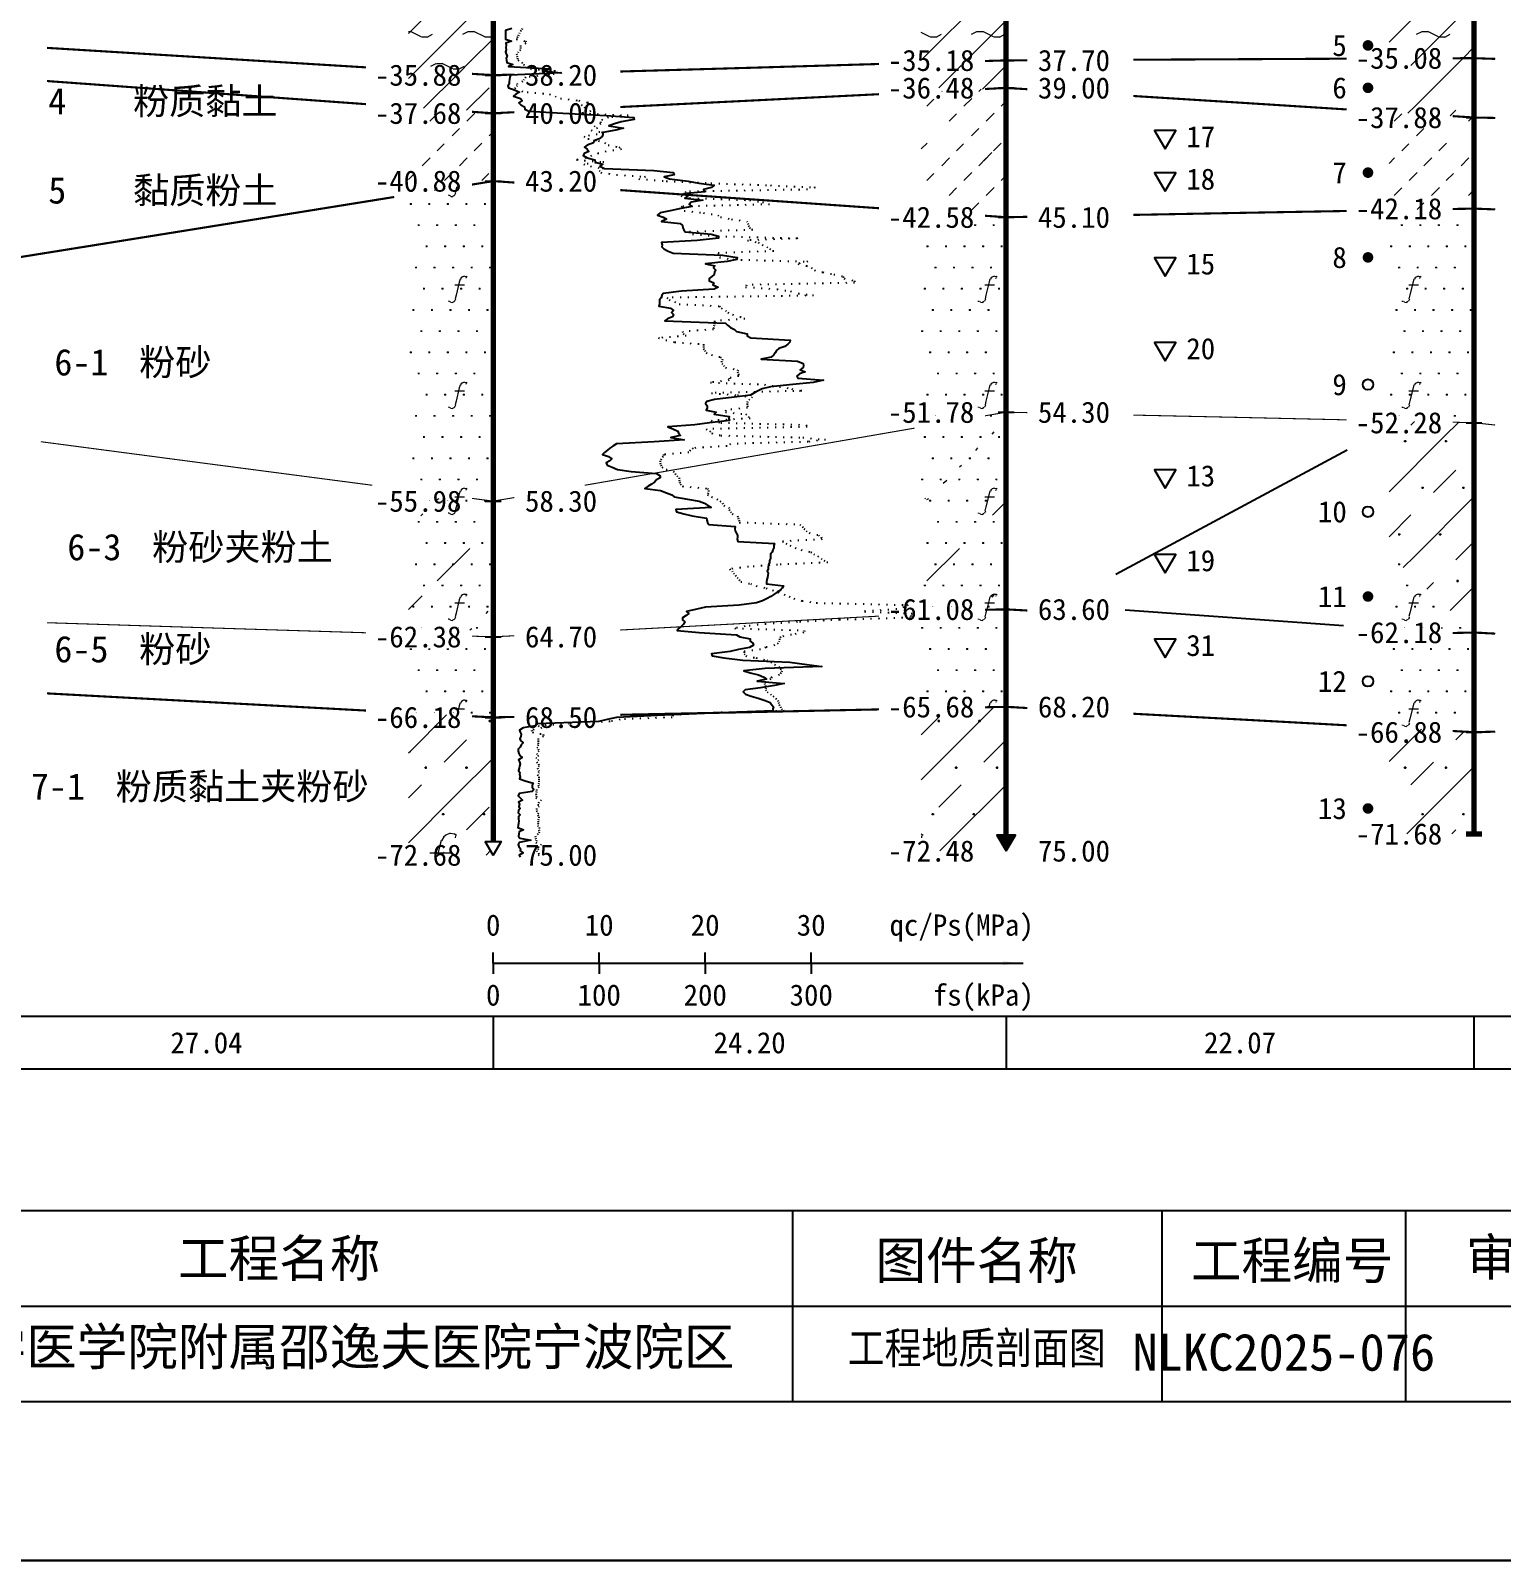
# Model space of a CAD drawing. Extents: x -37 to 3540, y -1485 to 297.
# Drawn here: x 1748.4 to 1887.2, y -297 to -152.6 of the extents above; entities that cross this region are included whole.
import ezdxf
from ezdxf.enums import TextEntityAlignment as Align

# ---------------------------------------------------------------- set-up
doc = ezdxf.new("R2010")
doc.units = 0
doc.linetypes.add('DOT', pattern=[6.35, 0, -6.35])
doc.layers.get('0').update_dxf_attribs({"linetype": 'CONTINUOUS'})
for name, color, linetype in [('CURVE', 200, 'CONTINUOUS'), ('FRAME', 7, 'CONTINUOUS'), ('HOLE', 41, 'CONTINUOUS'), ('RULER', 7, 'CONTINUOUS'), ('SAMPLE', 1, 'CONTINUOUS'), ('STRATUM', 241, 'CONTINUOUS')]:
    doc.layers.add(name, color=color, linetype=linetype)
doc.layers.add('HATCH', color=7, linetype='CONTINUOUS', lineweight=13)
doc.styles.add('ST', font='')
doc.styles.get('ST').set_extended_font_data('SimSun')
pattern_1 = [(45, (1478.7585, -297), (-2.12132, 2.12132), [10, 0]), (26.565, (1479.8326, -297.2536), (5.999823, 5.999812), [0.567, -12.849]), (0, (1479.2656, -297.2536), (0, 6), [0.567, -5.433]), (26.565, (1477.1772, -297), (5.999823, 5.999812), [0.567, -12.849]), (0, (1477.6843, -296.7464), (0, 6), [0.567, -5.433]), (153.435, (1479.2656, -297.2536), (-5.999818, -5e-06), [1.134, -12.2826]), (26.565, (1482.8326, -294.2536), (5.999823, 5.999812), [0.567, -12.849]), (0, (1482.2656, -294.2536), (0, 6), [0.567, -5.433]), (26.565, (1480.1772, -294), (5.999823, 5.999812), [0.567, -12.849]), (0, (1480.6843, -293.7464), (0, 6), [0.567, -5.433]), (153.435, (1482.2656, -294.2536), (-5.999818, -5e-06), [1.134, -12.2826])]
pattern_2 = [(45, (1478.7585, -297), (-4.24264, 4.24264), [10, 0]), (45, (1479.8195, -300.182), (-2.12132, 6.36396), [3, -3])]
pattern_3 = [(45, (1478.7585, -297), (-6e-07, 6.99998), [0.9473, -8.9522]), (45, (1480.1585, -295.6), (-6e-07, 6.99998), [0.9869, -8.9126]), (45, (1481.5585, -294.2), (-6e-07, 6.99998), [1.06018, -8.83931]), (45, (1482.9585, -292.8), (-6e-07, 6.99998), [0.94918, -8.95032]), (45, (1484.3585, -291.4), (-6e-07, 6.99998), [1.0365, -8.86299]), (45, (1482.2585, -297), (-6e-07, 6.99998), [1.01335, -8.88615]), (45, (1483.6585, -295.6), (-6e-07, 6.99998), [1.07896, -12.12037]), (45, (1485.0585, -294.2), (-6e-07, 6.99998), [0.99882, -8.90067]), (45, (1479.4585, -292.8), (-4e-07, 6.99998), [1.05533, -8.84416]), (45, (1480.8585, -291.4), (-4e-07, 6.99998), [1.0365, -8.86299])]
pattern_4 = [(82.875, (1477.9239, -298.206), (0.0003693, 10.0001764), [0.08929, -80.53371]), (143.13, (1478.0249, -298.2818), (-29.999964, 20.000054), [0.12627, -49.87373]), (172.875, (1478.2021, -298.304), (-70.0002457, 9.9996603), [0.17857, -80.44443]), (206.565, (1478.3805, -298.2147), (-9.999705, -9.999687), [0.19954, -22.16046]), (243.435, (1478.4698, -298.0363), (9e-06, -9.999696), [0.19954, -22.16146]), (255.964, (1478.559, -297.679), (-0.0002, -9.999501), [0.36813, -40.86287]), (255.964, (1478.869, -296.439), (-0.0002, -9.999501), [1.27838, -39.95262]), (255.964, (1478.9376, -296.165), (-0.0002, -9.999501), [0.28235, -40.94865]), (216.87, (1479.1278, -295.9108), (-9.999982, -10.000018), [0.12627, -49.87373]), (243.435, (1479.027, -295.9865), (9e-06, -9.999696), [0.19954, -22.16146]), (206.565, (1479.3063, -295.8215), (-9.999705, -9.999687), [0.19954, -22.16046]), (172.875, (1479.4835, -295.8437), (-70.0002457, 9.9996603), [0.17857, -80.44443]), (143.13, (1479.5845, -295.9194), (-29.999964, 20.000054), [0.12627, -49.87373]), (82.875, (1479.5734, -296.008), (0.0003693, 10.0001764), [0.08929, -80.53371]), (0, (1478.429, -296.66), (0, 10), [0.89286, -9.10714]), (0, (1478.7835, -297), (1, 2), [0, -1.75]), (0, (1478.7585, -296.975), (1, 2), [0, -1.75]), (0, (1478.7585, -297), (1, 2), [0, -1.75]), (0, (1478.7335, -297), (1, 2), [0, -1.75]), (0, (1478.7585, -297.025), (1, 2), [0, -1.75])]
pattern_5 = [(45, (1478.758, -297), (-2e-06, 15.39996), [4.3383, -17.4406]), (45, (1484.947, -290.777), (-2e-06, 15.39996), [4.3861, -17.3928]), (45, (1489.907, -285.819), (-2e-06, 15.39996), [3.98994, -17.78894]), (26.565, (1478.7585, -289.3), (15.4, 15.4), [0.2123, -34.22315]), (36.8699, (1480.2985, -287.76), (15.4, 15.4), [0.43504, -76.56496]), (315, (1486.458, -281.653), (15.39996, 3e-06), [0.0727, -21.7062]), (26.565, (1486.4585, -297), (15.4, 15.4), [0.31845, -34.117]), (26.565, (1487.9985, -295.46), (15.4, 15.4), [0.2316, -34.20383]), (90, (1488.768, -294.69), (-15.4, -1e-06), [0.0633, -15.3367]), (26.565, (1489.5385, -293.92), (15.4, 15.4), [0.2002, -68.6707]), (36.8699, (1491.0785, -292.38), (15.4, 15.4), [0.2435, -76.7565]), (45, (1492.618, -290.84), (-5e-07, 15.39996), [0.24005, -21.53884]), (315, (1493.97, -289.195), (15.39996, 3e-06), [0.0727, -21.7062]), (36.8699, (1481.8385, -286.22), (15.4, 15.4), [0.22493, -76.77507]), (53.1301, (1483.3785, -284.68), (30.8, 46.2), [0.29564, -76.70436]), (53.1301, (1484.9185, -283.14), (30.8, 46.2), [0.27774, -76.72226])]
pattern_6 = [(82.875, (1476.9223, -299.6533), (0.000812, 22.000388), [0.1964, -177.1742]), (143.13, (1477.1446, -299.82), (-65.99992, 44.00012), [0.2778, -109.7222]), (172.875, (1477.5344, -299.8687), (-154.00054, 21.999253), [0.39285, -176.97775]), (206.565, (1477.927, -299.672), (-21.99935, -21.99931), [0.439, -48.753]), (243.435, (1478.123, -299.28), (2e-05, -21.99933), [0.439, -48.7552]), (255.964, (1478.32, -298.494), (-0.00044, -21.9989), [0.8099, -89.8983]), (255.964, (1479.002, -295.7656), (-0.00044, -21.9989), [2.8124, -87.8958]), (255.964, (1479.1525, -295.163), (-0.00044, -21.9989), [0.6212, -90.087]), (216.87, (1479.571, -294.6037), (-21.99996, -22.00004), [0.2778, -109.7222]), (243.435, (1479.349, -294.77), (2e-05, -21.99933), [0.439, -48.7552]), (206.565, (1479.964, -294.407), (-21.99935, -21.9993), [0.439, -48.753]), (172.875, (1480.3535, -294.456), (-154.00054, 21.999253), [0.39285, -176.97775]), (143.13, (1480.5758, -294.6228), (-65.99992, 44.00012), [0.2778, -109.7222]), (82.875, (1480.5514, -294.8177), (0.000812, 22.000388), [0.1964, -177.1742]), (0, (1478.033, -296.252), (0, 22), [1.9643, -20.0357]), (0, (1478.8135, -297), (2.2, 4.4), [0, -3.85]), (0, (1478.7585, -296.945), (2.2, 4.4), [0, -3.85]), (0, (1478.7585, -297), (2.2, 4.4), [0, -3.85]), (0, (1478.7035, -297), (2.2, 4.4), [0, -3.85]), (0, (1478.7585, -297.055), (2.2, 4.4), [0, -3.85])]

# ---------------------------------------------------------------- blocks, each defined once
blk = doc.blocks.new('图签_A3长')
for p, q in [((0, 18), (-380, 18)), ((-222.82, 0), (-222.82, 18)), ((-188, 0), (-188, 18)), ((-165, 0), (-165, 18)), ((-320, 9), (0, 9)), ((-380, 0), (0, 0))]:
    blk.add_line(p, q)
at = {"style": 'ST'}
for s, p in [('审 定', (-153.38, 13.61)), ('工程名称', (-271.3, 13.5)), ('图件名称', (-205.49, 13.3)), ('工程编号', (-175.73, 13.3))]:
    blk.add_text(s, height=3.5, dxfattribs=at).set_placement(p, align=Align.MIDDLE_CENTER)
for tag, p in [('01＿单位名称', (-349.98, 8.36)), ('02＿工程名称', (-271.3, 5.16)), ('04＿工程编号', (-176.51, 4.65)), ('05＿日期', (-35.59, 4.65)), ('06＿图号', (-11.16, 4.91))]:
    blk.add_attdef(tag, text='', height=3.5, dxfattribs=at).set_placement(p, align=Align.MIDDLE_CENTER)
at = {"style": 'ST', "width": 0.85}
blk.add_attdef('03＿图件名称', text='', height=3, dxfattribs=at).set_placement((-205.49, 5.05), align=Align.MIDDLE_CENTER)
blk = doc.blocks.new('Trigon')
blk.add_hatch(color=256).paths.add_polyline_path([(-0.87, 1.5), (0, 0), (0.87, 1.5)])
blk.add_lwpolyline([(0, 0), (0.87, 1.5), (-0.87, 1.5)], close=True)
blk = doc.blocks.new('Arrow')
for points in [[(-3.984779, 0.348623), (0, 0), (-3.189535, 0)], [(-3.189535, 0), (0, 0), (-3.984779, -0.348623)]]:
    blk.add_solid(points)
blk = doc.blocks.new('SampleSoilUndisturbed')
at = {"const_width": 0.5}
blk.add_lwpolyline([(-0.25, 0, 1), (0.25, 0, 1)], format="xyb", close=True, dxfattribs=at)
blk = doc.blocks.new('SampleSoilDisturbed')
blk.add_circle((0, 0), 0.5)
blk = doc.blocks.new('TrigonHollow')
blk.add_lwpolyline([(0, -1.15), (1, 0.58), (-1, 0.58)], close=True)

msp = doc.modelspace()

# ---------------------------------------------------------------- hatches: boundary and pattern name
at = {"layer": 'HATCH'}
h = msp.add_hatch(dxfattribs=at)
h.set_pattern_fill('YNNT', color=251, style=0)
h.set_pattern_definition(pattern_1)
h.paths.add_polyline_path([(1840.44, -141.66), (1832.44, -142.78), (1832.44, -155.69), (1840.44, -155.46)])
h.paths.add_polyline_path([(1828.37, -156.95), (1837.93, -156.95), (1837.93, -154.01), (1828.37, -154.01)], flags=9)
h.paths.add_polyline_path([(1828.37, -143.15), (1837.93, -143.15), (1837.93, -140.21), (1828.37, -140.21)], flags=9)
h = msp.add_hatch(dxfattribs=at)
h.set_pattern_fill('YNNT', color=251, style=0)
h.set_pattern_definition(pattern_1)
h.paths.add_polyline_path([(1884.58, -146.25), (1876.58, -145.41), (1876.58, -155.28), (1884.58, -155.25)])
h.paths.add_polyline_path([(1872.51, -156.73), (1882.06, -156.73), (1882.06, -153.8), (1872.51, -153.8)], flags=9)
h.paths.add_polyline_path([(1872.51, -147.73), (1882.06, -147.73), (1882.06, -144.8), (1872.51, -144.8)], flags=9)
h = msp.add_hatch(dxfattribs=at)
h.set_pattern_fill('YNNT', color=251, style=0)
h.set_pattern_definition(pattern_1)
h.paths.add_polyline_path([(1792.05, -148.45), (1784.05, -147.9), (1784.05, -156.36), (1792.05, -156.85)])
h.paths.add_polyline_path([(1779.98, -158.34), (1789.53, -158.34), (1789.53, -155.41), (1779.98, -155.41)], flags=9)
h.paths.add_polyline_path([(1779.98, -149.94), (1789.53, -149.94), (1789.53, -147.01), (1779.98, -147.01)], flags=9)
h = msp.add_hatch(dxfattribs=at)
h.set_pattern_fill('FZNT', color=32, style=0)
h.set_pattern_definition(pattern_2)
h.paths.add_polyline_path([(1840.44, -155.46), (1832.44, -155.69), (1832.44, -158.45), (1840.44, -158.06)])
h.paths.add_polyline_path([(1828.37, -159.55), (1837.93, -159.55), (1837.93, -156.61), (1828.37, -156.61)], flags=9)
h.paths.add_polyline_path([(1828.37, -156.95), (1837.93, -156.95), (1837.93, -154.01), (1828.37, -154.01)], flags=9)
h = msp.add_hatch(dxfattribs=at)
h.set_pattern_fill('FZNT', color=32, style=0)
h.set_pattern_definition(pattern_2)
h.paths.add_polyline_path([(1884.58, -155.25), (1876.58, -155.28), (1876.58, -160.34), (1884.58, -160.85)])
h.paths.add_polyline_path([(1872.51, -162.33), (1882.06, -162.33), (1882.06, -159.4), (1872.51, -159.4)], flags=9)
h.paths.add_polyline_path([(1872.51, -156.73), (1882.06, -156.73), (1882.06, -153.8), (1872.51, -153.8)], flags=9)
h = msp.add_hatch(dxfattribs=at)
h.set_pattern_fill('FZNT', color=32, style=0)
h.set_pattern_definition(pattern_2)
h.paths.add_polyline_path([(1792.05, -156.85), (1784.05, -156.36), (1784.05, -159.88), (1792.05, -160.45)])
h.paths.add_polyline_path([(1779.98, -161.94), (1789.53, -161.94), (1789.53, -159.01), (1779.98, -159.01)], flags=9)
h.paths.add_polyline_path([(1779.98, -158.34), (1789.53, -158.34), (1789.53, -155.41), (1779.98, -155.41)], flags=9)
h = msp.add_hatch(dxfattribs=at)
h.set_pattern_fill('NZFT', color=52, style=0)
h.set_pattern_definition(pattern_3)
h.paths.add_polyline_path([(1840.44, -158.06), (1832.44, -158.45), (1832.44, -169.7), (1840.44, -170.26)])
h.paths.add_polyline_path([(1828.37, -171.75), (1837.93, -171.75), (1837.93, -168.81), (1828.37, -168.81)], flags=9)
h.paths.add_polyline_path([(1828.37, -159.55), (1837.93, -159.55), (1837.93, -156.61), (1828.37, -156.61)], flags=9)
h = msp.add_hatch(dxfattribs=at)
h.set_pattern_fill('NZFT', color=52, style=0)
h.set_pattern_definition(pattern_3)
h.paths.add_polyline_path([(1792.05, -160.45), (1784.05, -159.88), (1784.05, -168.14), (1792.05, -166.85)])
h.paths.add_polyline_path([(1779.98, -168.34), (1789.53, -168.34), (1789.53, -165.41), (1779.98, -165.41)], flags=9)
h.paths.add_polyline_path([(1779.98, -161.94), (1789.53, -161.94), (1789.53, -159.01), (1779.98, -159.01)], flags=9)
h = msp.add_hatch(dxfattribs=at)
h.set_pattern_fill('NZFT', color=52, style=0)
h.set_pattern_definition(pattern_3)
h.paths.add_polyline_path([(1884.58, -160.85), (1876.58, -160.34), (1876.58, -169.59), (1884.58, -169.45)])
h.paths.add_polyline_path([(1872.51, -170.93), (1882.06, -170.93), (1882.06, -168), (1872.51, -168)], flags=9)
h.paths.add_polyline_path([(1872.51, -162.33), (1882.06, -162.33), (1882.06, -159.4), (1872.51, -159.4)], flags=9)
h = msp.add_hatch(dxfattribs=at)
h.set_pattern_fill('FS', color=142, style=0)
h.set_pattern_definition(pattern_4)
h.paths.add_polyline_path([(1792.05, -166.85), (1784.05, -168.14), (1784.05, -196), (1792.05, -197.05)])
h.paths.add_polyline_path([(1779.98, -198.54), (1789.53, -198.54), (1789.53, -195.61), (1779.98, -195.61)], flags=9)
h.paths.add_polyline_path([(1779.98, -168.34), (1789.53, -168.34), (1789.53, -165.41), (1779.98, -165.41)], flags=9)
h = msp.add_hatch(dxfattribs=at)
h.set_pattern_fill('FS', color=142, style=0)
h.set_pattern_definition(pattern_4)
h.paths.add_polyline_path([(1840.44, -170.26), (1832.44, -169.7), (1832.44, -190.05), (1840.44, -188.66)])
h.paths.add_polyline_path([(1828.37, -190.15), (1837.93, -190.15), (1837.93, -187.21), (1828.37, -187.21)], flags=9)
h.paths.add_polyline_path([(1828.37, -171.75), (1837.93, -171.75), (1837.93, -168.81), (1828.37, -168.81)], flags=9)
h = msp.add_hatch(dxfattribs=at)
h.set_pattern_fill('FS', color=142, style=0)
h.set_pattern_definition(pattern_4)
h.paths.add_polyline_path([(1884.58, -169.45), (1876.58, -169.59), (1876.58, -189.47), (1884.58, -189.65)])
h.paths.add_polyline_path([(1872.51, -191.13), (1882.06, -191.13), (1882.06, -188.2), (1872.51, -188.2)], flags=9)
h.paths.add_polyline_path([(1872.51, -170.93), (1882.06, -170.93), (1882.06, -168), (1872.51, -168)], flags=9)
h = msp.add_hatch(dxfattribs=at)
h.set_pattern_fill('FS', color=142, style=0)
h.set_pattern_definition(pattern_4)
h.paths.add_polyline_path([(1840.44, -188.66), (1832.44, -190.05), (1832.44, -207.69), (1840.44, -207.26)])
h.paths.add_polyline_path([(1828.37, -208.75), (1837.93, -208.75), (1837.93, -205.81), (1828.37, -205.81)], flags=9)
h.paths.add_polyline_path([(1828.37, -190.15), (1837.93, -190.15), (1837.93, -187.21), (1828.37, -187.21)], flags=9)
h = msp.add_hatch(dxfattribs=at)
h.set_pattern_fill('SZFT', color=142, scale=2.2, style=0)
h.set_pattern_definition(pattern_5)
h.paths.add_polyline_path([(1840.44, -188.66), (1832.44, -190.05), (1832.44, -207.69), (1840.44, -207.26)])
h.paths.add_polyline_path([(1828.37, -208.75), (1837.93, -208.75), (1837.93, -205.81), (1828.37, -205.81)], flags=9)
h.paths.add_polyline_path([(1828.37, -190.15), (1837.93, -190.15), (1837.93, -187.21), (1828.37, -187.21)], flags=9)
h = msp.add_hatch(dxfattribs=at)
h.set_pattern_fill('FZNT', color=32, style=0)
h.set_pattern_definition(pattern_2)
h.paths.add_polyline_path([(1884.58, -189.65), (1876.58, -189.47), (1876.58, -202.09), (1884.58, -209.45)])
h.paths.add_polyline_path([(1872.51, -191.13), (1882.06, -191.13), (1882.06, -188.2), (1872.51, -188.2)], flags=9)
h = msp.add_hatch(dxfattribs=at)
h.set_pattern_fill('FS', color=32, scale=2.2, style=0)
h.set_pattern_definition(pattern_6)
h.paths.add_polyline_path([(1884.58, -189.65), (1876.58, -189.47), (1876.58, -202.09), (1884.58, -209.45)])
h.paths.add_polyline_path([(1872.51, -191.13), (1882.06, -191.13), (1882.06, -188.2), (1872.51, -188.2)], flags=9)
h = msp.add_hatch(dxfattribs=at)
h.set_pattern_fill('FS', color=142, style=0)
h.set_pattern_definition(pattern_4)
h.paths.add_polyline_path([(1792.05, -197.05), (1784.05, -196), (1784.05, -209.6), (1792.05, -209.85)])
h.paths.add_polyline_path([(1779.98, -211.34), (1789.53, -211.34), (1789.53, -208.41), (1779.98, -208.41)], flags=9)
h.paths.add_polyline_path([(1779.98, -198.54), (1789.53, -198.54), (1789.53, -195.61), (1779.98, -195.61)], flags=9)
h = msp.add_hatch(dxfattribs=at)
h.set_pattern_fill('SZFT', color=142, scale=2.2, style=0)
h.set_pattern_definition(pattern_5)
h.paths.add_polyline_path([(1792.05, -197.05), (1784.05, -196), (1784.05, -209.6), (1792.05, -209.85)])
h.paths.add_polyline_path([(1779.98, -211.34), (1789.53, -211.34), (1789.53, -208.41), (1779.98, -208.41)], flags=9)
h.paths.add_polyline_path([(1779.98, -198.54), (1789.53, -198.54), (1789.53, -195.61), (1779.98, -195.61)], flags=9)
h = msp.add_hatch(dxfattribs=at)
h.set_pattern_fill('FS', color=142, style=0)
h.set_pattern_definition(pattern_4)
h.paths.add_polyline_path([(1884.58, -209.45), (1876.58, -202.09), (1876.58, -218.41), (1884.58, -218.85)])
h.paths.add_polyline_path([(1872.51, -220.33), (1882.06, -220.33), (1882.06, -217.4), (1872.51, -217.4)], flags=9)
h.paths.add_polyline_path([(1872.51, -210.93), (1882.06, -210.93), (1882.06, -208), (1872.51, -208)], flags=9)
h = msp.add_hatch(dxfattribs=at)
h.set_pattern_fill('FS', color=142, style=0)
h.set_pattern_definition(pattern_4)
h.paths.add_polyline_path([(1840.44, -207.26), (1832.44, -207.69), (1832.44, -216.62), (1840.44, -216.46)])
h.paths.add_polyline_path([(1828.37, -217.95), (1837.93, -217.95), (1837.93, -215.01), (1828.37, -215.01)], flags=9)
h.paths.add_polyline_path([(1828.37, -208.75), (1837.93, -208.75), (1837.93, -205.81), (1828.37, -205.81)], flags=9)
h = msp.add_hatch(dxfattribs=at)
h.set_pattern_fill('FS', color=142, style=0)
h.set_pattern_definition(pattern_4)
h.paths.add_polyline_path([(1792.05, -209.85), (1784.05, -209.6), (1784.05, -217.02), (1792.05, -217.45)])
h.paths.add_polyline_path([(1779.98, -218.94), (1789.53, -218.94), (1789.53, -216.01), (1779.98, -216.01)], flags=9)
h.paths.add_polyline_path([(1779.98, -211.34), (1789.53, -211.34), (1789.53, -208.41), (1779.98, -208.41)], flags=9)
h = msp.add_hatch(dxfattribs=at)
h.set_pattern_fill('FZNT', color=32, style=0)
h.set_pattern_definition(pattern_2)
h.paths.add_polyline_path([(1840.44, -216.46), (1832.44, -216.62), (1832.44, -230.06), (1840.44, -230.06), (1839.58, -228.56), (1840.44, -228.56)])
h.paths.add_polyline_path([(1828.37, -231.55), (1837.93, -231.55), (1837.93, -228.61), (1828.37, -228.61)], flags=9)
h.paths.add_polyline_path([(1828.37, -217.95), (1837.93, -217.95), (1837.93, -215.01), (1828.37, -215.01)], flags=9)
h = msp.add_hatch(dxfattribs=at)
h.set_pattern_fill('FS', color=32, scale=2.2, style=0)
h.set_pattern_definition(pattern_6)
h.paths.add_polyline_path([(1840.44, -216.46), (1832.44, -216.62), (1832.44, -230.06), (1840.44, -230.06), (1839.58, -228.56), (1840.44, -228.56)])
h.paths.add_polyline_path([(1828.37, -231.55), (1837.93, -231.55), (1837.93, -228.61), (1828.37, -228.61)], flags=9)
h.paths.add_polyline_path([(1828.37, -217.95), (1837.93, -217.95), (1837.93, -215.01), (1828.37, -215.01)], flags=9)
h = msp.add_hatch(dxfattribs=at)
h.set_pattern_fill('FZNT', color=32, style=0)
h.set_pattern_definition(pattern_2)
h.paths.add_polyline_path([(1792.05, -217.45), (1784.05, -217.02), (1784.05, -230.45), (1792.05, -230.45), (1791.3, -229.15), (1792.05, -229.15)])
h.paths.add_polyline_path([(1779.98, -231.94), (1789.53, -231.94), (1789.53, -229.01), (1779.98, -229.01)], flags=9)
h.paths.add_polyline_path([(1779.98, -218.94), (1789.53, -218.94), (1789.53, -216.01), (1779.98, -216.01)], flags=9)
h = msp.add_hatch(dxfattribs=at)
h.set_pattern_fill('FS', color=32, scale=2.2, style=0)
h.set_pattern_definition(pattern_6)
h.paths.add_polyline_path([(1792.05, -217.45), (1784.05, -217.02), (1784.05, -230.45), (1792.05, -230.45), (1791.3, -229.15), (1792.05, -229.15)])
h.paths.add_polyline_path([(1779.98, -231.94), (1789.53, -231.94), (1789.53, -229.01), (1779.98, -229.01)], flags=9)
h.paths.add_polyline_path([(1779.98, -218.94), (1789.53, -218.94), (1789.53, -216.01), (1779.98, -216.01)], flags=9)
h = msp.add_hatch(dxfattribs=at)
h.set_pattern_fill('FZNT', color=32, style=0)
h.set_pattern_definition(pattern_2)
h.paths.add_polyline_path([(1884.58, -218.85), (1876.58, -218.41), (1876.58, -228.45), (1884.58, -228.45)])
h.paths.add_polyline_path([(1872.51, -229.93), (1882.06, -229.93), (1882.06, -227), (1872.51, -227)], flags=9)
h.paths.add_polyline_path([(1872.51, -220.33), (1882.06, -220.33), (1882.06, -217.4), (1872.51, -217.4)], flags=9)
h = msp.add_hatch(dxfattribs=at)
h.set_pattern_fill('FS', color=32, scale=2.2, style=0)
h.set_pattern_definition(pattern_6)
h.paths.add_polyline_path([(1884.58, -218.85), (1876.58, -218.41), (1876.58, -228.45), (1884.58, -228.45)])
h.paths.add_polyline_path([(1872.51, -229.93), (1882.06, -229.93), (1882.06, -227), (1872.51, -227)], flags=9)
h.paths.add_polyline_path([(1872.51, -220.33), (1882.06, -220.33), (1882.06, -217.4), (1872.51, -217.4)], flags=9)

# ---------------------------------------------------------------- linework, layer by layer
at = {"layer": 'CURVE', "color": 30, "linetype": 'Continuous'}
msp.add_lwpolyline([(1793.8, -152.45), (1793.22, -152.65), (1793.2, -152.85), (1793.2, -153.05), (1793.22, -153.25), (1793.22, -153.45), (1793.77, -153.65), (1793.25, -153.85), (1793.27, -154.05), (1793.23, -154.25), (1793.27, -154.45), (1793.22, -154.65), (1793.26, -154.85), (1793.37, -155.05), (1793.27, -155.25), (1793.3, -155.45), (1793.32, -155.65), (1793.89, -155.85), (1793.48, -156.05), (1797.41, -156.25), (1796.86, -156.45), (1798.39, -156.65), (1793.67, -156.85), (1793.61, -157.05), (1793.58, -157.25), (1793.57, -157.45), (1793.55, -157.65), (1793.44, -157.85), (1793.49, -158.05), (1794.06, -158.25), (1794.53, -158.45), (1794.17, -158.65), (1793.97, -158.85), (1794.63, -159.05), (1794.78, -159.25), (1794.48, -159.45), (1794.67, -159.65), (1794.99, -159.85), (1795.04, -160.05), (1795.4, -160.25), (1798.62, -160.45), (1802.71, -160.65), (1805.31, -160.85), (1805.35, -161.05), (1804.11, -161.25), (1803.5, -161.45), (1802.97, -161.65), (1804.34, -161.85), (1803.61, -162.05), (1802.39, -162.25), (1802.39, -162.45), (1802.34, -162.65), (1802.06, -162.85), (1801.53, -163.05), (1801.5, -163.25), (1800.9, -163.45), (1800.66, -163.65), (1800.92, -163.85), (1801.06, -164.05), (1800.62, -164.25), (1800.55, -164.45), (1800.91, -164.65), (1801.65, -164.85), (1801.67, -165.05), (1802.39, -165.25), (1802.12, -165.45), (1802.55, -165.65), (1807.2, -165.85), (1809.03, -166.05), (1809.11, -166.25), (1808.19, -166.45), (1808.69, -166.65), (1810.45, -166.85), (1811.46, -167.05), (1812.9, -167.25), (1812.66, -167.45), (1811.88, -167.65), (1811.98, -167.85), (1810.02, -168.05), (1810.42, -168.25), (1810.12, -168.45), (1811.82, -168.65), (1810.74, -168.85), (1810.55, -169.05), (1810.83, -169.25), (1809.74, -169.45), (1808.75, -169.65), (1807.81, -169.85), (1807.55, -170.05), (1808.1, -170.25), (1808.4, -170.45), (1807.93, -170.65), (1809.69, -170.85), (1809.9, -171.05), (1809.95, -171.25), (1810.03, -171.45), (1810.17, -171.65), (1812.61, -171.85), (1813.29, -172.05), (1813.32, -172.25), (1811.29, -172.45), (1807.94, -172.65), (1807.98, -172.85), (1807.97, -173.05), (1808.16, -173.25), (1808.56, -173.45), (1809.04, -173.65), (1813.69, -173.85), (1815.06, -174.05), (1815.02, -174.25), (1814.12, -174.45), (1812.08, -174.65), (1812.95, -174.85), (1812.83, -175.05), (1813.04, -175.25), (1812.94, -175.45), (1812.89, -175.65), (1812.68, -175.85), (1812.43, -176.05), (1812.43, -176.25), (1812.87, -176.45), (1812.76, -176.65), (1813.26, -176.85), (1812.9, -177.05), (1809.8, -177.25), (1808.09, -177.45), (1807.96, -177.65), (1807.89, -177.85), (1807.73, -178.05), (1807.73, -178.25), (1807.74, -178.45), (1807.68, -178.65), (1808.79, -178.85), (1809.05, -179.05), (1808.87, -179.25), (1809.07, -179.45), (1808.98, -179.65), (1808.5, -179.85), (1808.23, -180.05), (1813.95, -180.25), (1814.16, -180.45), (1814.44, -180.65), (1814.8, -180.85), (1815, -181.05), (1816.01, -181.25), (1816.01, -181.45), (1816.35, -181.65), (1820.06, -181.85), (1820.03, -182.05), (1819.86, -182.25), (1819.55, -182.45), (1818.99, -182.65), (1818.79, -182.85), (1818.66, -183.05), (1818.51, -183.25), (1818.28, -183.45), (1817.33, -183.65), (1820.76, -183.85), (1821.3, -184.05), (1821.33, -184.25), (1821.3, -184.45), (1821.01, -184.65), (1821.49, -184.85), (1820.96, -185.05), (1820.69, -185.25), (1820.8, -185.45), (1823.2, -185.65), (1822.23, -185.85), (1820.32, -186.05), (1818.21, -186.25), (1817.42, -186.45), (1817.04, -186.65), (1816.63, -186.85), (1816.31, -187.05), (1814.78, -187.25), (1812.94, -187.45), (1812.21, -187.65), (1812.07, -187.85), (1812.23, -188.05), (1812.23, -188.25), (1812.13, -188.45), (1813.09, -188.65), (1812.89, -188.85), (1814.32, -189.05), (1814.27, -189.25), (1814.33, -189.45), (1812.46, -189.65), (1811.06, -189.85), (1808.51, -190.05), (1809.07, -190.25), (1809.46, -190.45), (1809.54, -190.65), (1809.73, -190.85), (1808.82, -191.05), (1810.05, -191.25), (1807.22, -191.45), (1803.68, -191.65), (1803.35, -191.85), (1803.05, -192.05), (1802.83, -192.25), (1802.54, -192.45), (1802.36, -192.65), (1802.94, -192.85), (1803.24, -193.05), (1803.04, -193.25), (1802.7, -193.45), (1802.79, -193.65), (1803.28, -193.85), (1803.78, -194.05), (1805.06, -194.25), (1807.45, -194.45), (1807.79, -194.65), (1807.79, -194.85), (1807.46, -195.05), (1807.26, -195.25), (1806.99, -195.45), (1806.67, -195.65), (1806.36, -195.85), (1807.83, -196.05), (1808.39, -196.25), (1808.9, -196.45), (1809.12, -196.65), (1810.37, -196.85), (1811.49, -197.05), (1811.99, -197.25), (1812.31, -197.45), (1812.6, -197.65), (1809.27, -197.85), (1809.35, -198.05), (1810.03, -198.25), (1810.83, -198.45), (1812.17, -198.65), (1812.21, -198.85), (1812.27, -199.05), (1812.39, -199.25), (1814.89, -199.45), (1814.85, -199.65), (1814.87, -199.85), (1814.96, -200.05), (1815.09, -200.25), (1815.1, -200.45), (1815.08, -200.65), (1815.13, -200.85), (1818.59, -201.05), (1818.51, -201.25), (1818.51, -201.45), (1818.44, -201.65), (1818.36, -201.85), (1818.22, -202.05), (1818.2, -202.25), (1818.21, -202.45), (1818.13, -202.65), (1818.11, -202.85), (1818.01, -203.05), (1817.99, -203.25), (1817.98, -203.45), (1817.9, -203.65), (1818, -203.85), (1817.97, -204.05), (1817.92, -204.25), (1817.87, -204.45), (1817.84, -204.65), (1817.84, -204.85), (1819.44, -205.05), (1819.3, -205.25), (1819.15, -205.45), (1818.85, -205.65), (1818.54, -205.85), (1818.24, -206.05), (1817.91, -206.25), (1817.47, -206.45), (1816.88, -206.65), (1815.24, -206.85), (1812.07, -207.05), (1811.27, -207.25), (1810.28, -207.45), (1810.5, -207.65), (1810.24, -207.85), (1809.92, -208.05), (1809.9, -208.25), (1810.12, -208.45), (1810.01, -208.65), (1809.81, -208.85), (1809.6, -209.05), (1809.41, -209.25), (1811.47, -209.45), (1814.99, -209.65), (1815.32, -209.85), (1816.29, -210.05), (1816.3, -210.25), (1816.55, -210.45), (1816.61, -210.65), (1816.24, -210.85), (1815.2, -211.05), (1814.4, -211.25), (1812.65, -211.45), (1812.71, -211.65), (1813.81, -211.85), (1815.6, -212.05), (1820.04, -212.25), (1821.64, -212.45), (1823.04, -212.65), (1817.72, -212.85), (1815.69, -213.05), (1816.29, -213.25), (1817.08, -213.45), (1817.58, -213.65), (1817.84, -213.85), (1816.96, -214.05), (1819.49, -214.25), (1818.58, -214.45), (1817.27, -214.65), (1815.81, -214.85), (1815.63, -215.05), (1815.86, -215.25), (1816.4, -215.45), (1817.04, -215.65), (1817.71, -215.85), (1818.17, -216.05), (1818.29, -216.25), (1818.48, -216.45), (1818.44, -216.65), (1818.46, -216.85), (1812.75, -217.05), (1808.21, -217.25), (1803.67, -217.45), (1802.81, -217.65), (1802.02, -217.85), (1796.23, -218.05), (1796.03, -218.25), (1794.88, -218.45), (1794.54, -218.65), (1794.58, -218.85), (1794.7, -219.05), (1794.65, -219.25), (1794.56, -219.45), (1794.63, -219.65), (1794.89, -219.85), (1794.7, -220.05), (1794.58, -220.25), (1794.42, -220.45), (1794.39, -220.65), (1794.48, -220.85), (1794.56, -221.05), (1794.77, -221.25), (1794.44, -221.45), (1794.53, -221.65), (1794.58, -221.85), (1794.53, -222.05), (1794.49, -222.25), (1794.44, -222.45), (1794.56, -222.65), (1794.52, -222.85), (1794.59, -223.05), (1794.54, -223.25), (1795.08, -223.45), (1795.81, -223.65), (1795.74, -223.85), (1795.73, -224.05), (1795.87, -224.25), (1795.72, -224.45), (1794.5, -224.65), (1794.39, -224.85), (1794.59, -225.05), (1794.81, -225.25), (1794.44, -225.45), (1794.54, -225.65), (1794.48, -225.85), (1794.58, -226.05), (1794.44, -226.25), (1794.39, -226.45), (1794.59, -226.65), (1794.43, -226.85), (1794.44, -227.05), (1794.48, -227.25), (1794.43, -227.45), (1794.42, -227.65), (1794.37, -227.85), (1794.9, -228.05), (1794.5, -228.25), (1794.48, -228.45), (1794.44, -228.65), (1794.56, -228.85), (1795.59, -229.05), (1794.5, -229.25), (1794.39, -229.45), (1794.48, -229.65), (1794.61, -229.85), (1794.59, -230.05), (1794.87, -230.25), (1794.5, -230.45), (1794.58, -230.65)], dxfattribs=at)
at = {"layer": 'CURVE', "color": 100, "linetype": 'DOT', "ltscale": 0.1}
msp.add_lwpolyline([(1794.78, -152.45), (1794.7, -152.65), (1794.54, -152.85), (1794.43, -153.05), (1794.37, -153.25), (1794.23, -153.45), (1795.11, -153.65), (1795.13, -153.85), (1794.61, -154.05), (1794.62, -154.25), (1794.61, -154.45), (1794.42, -154.65), (1794.26, -154.85), (1794.27, -155.05), (1794.33, -155.25), (1794.37, -155.45), (1794.73, -155.65), (1794.92, -155.85), (1795.5, -156.05), (1795.57, -156.25), (1797.83, -156.45), (1798.53, -156.65), (1797, -156.85), (1795.12, -157.05), (1794.94, -157.25), (1794.84, -157.45), (1794.29, -157.65), (1794.3, -157.85), (1794.16, -158.05), (1794.01, -158.25), (1795.25, -158.45), (1797.37, -158.65), (1797.88, -158.85), (1798.4, -159.05), (1800.12, -159.25), (1801.05, -159.45), (1800.36, -159.65), (1800.65, -159.85), (1800.79, -160.05), (1801.27, -160.25), (1800.38, -160.45), (1804.79, -160.65), (1802.94, -160.85), (1802.35, -161.05), (1802.16, -161.25), (1802.21, -161.45), (1801.56, -161.65), (1801.9, -161.85), (1801.3, -162.05), (1802.35, -162.25), (1801.87, -162.45), (1800.59, -162.65), (1800.99, -162.85), (1801.99, -163.05), (1802.55, -163.25), (1802.88, -163.45), (1803.91, -163.65), (1804.15, -163.85), (1802.71, -164.05), (1801.97, -164.25), (1801.31, -164.45), (1800.78, -164.65), (1799.91, -164.85), (1802.48, -165.05), (1800.61, -165.25), (1801.22, -165.45), (1802.42, -165.65), (1802.04, -165.85), (1802.21, -166.05), (1803.69, -166.25), (1806.41, -166.45), (1805.78, -166.65), (1808.38, -166.85), (1812.59, -167.05), (1818.22, -167.25), (1822.41, -167.45), (1821.7, -167.65), (1810.23, -167.85), (1809.98, -168.05), (1809.77, -168.25), (1810.6, -168.45), (1816.27, -168.65), (1817.46, -168.85), (1818.12, -169.05), (1809.87, -169.25), (1809.54, -169.45), (1810.06, -169.65), (1811.89, -169.85), (1813.24, -170.05), (1813.48, -170.25), (1814.52, -170.45), (1815.97, -170.65), (1816.08, -170.85), (1816.15, -171.05), (1816.23, -171.25), (1816.53, -171.45), (1810.5, -171.65), (1810.86, -171.85), (1813.26, -172.05), (1820.78, -172.25), (1816.03, -172.45), (1817.04, -172.65), (1817.44, -172.85), (1817.86, -173.05), (1818.12, -173.25), (1818.51, -173.45), (1813.23, -173.65), (1813.48, -173.85), (1813.39, -174.05), (1814.69, -174.25), (1821.74, -174.45), (1820.82, -174.65), (1821.62, -174.85), (1822.05, -175.05), (1822.35, -175.25), (1823.15, -175.45), (1824.18, -175.65), (1825.08, -175.85), (1825.16, -176.05), (1826.13, -176.25), (1826.14, -176.45), (1815.95, -176.65), (1815.86, -176.85), (1818.84, -177.05), (1820.1, -177.25), (1820.84, -177.45), (1822.27, -177.65), (1808.44, -177.85), (1808.66, -178.05), (1809.15, -178.25), (1809.59, -178.45), (1813.39, -178.65), (1813.57, -178.85), (1813.95, -179.05), (1814.18, -179.25), (1814.61, -179.45), (1815.34, -179.65), (1815.8, -179.85), (1812.93, -180.05), (1812.92, -180.25), (1812.89, -180.45), (1812.85, -180.65), (1812.84, -180.85), (1809.91, -181.05), (1809.97, -181.25), (1810.25, -181.45), (1807.63, -181.65), (1808.33, -181.85), (1809.17, -182.05), (1811.88, -182.25), (1811.9, -182.45), (1811.9, -182.65), (1812, -182.85), (1812.13, -183.05), (1812.63, -183.25), (1813.47, -183.45), (1813.69, -183.65), (1813.58, -183.85), (1813.62, -184.05), (1813.78, -184.25), (1813.96, -184.45), (1815.12, -184.65), (1815.1, -184.85), (1815.18, -185.05), (1815.21, -185.25), (1814.29, -185.45), (1814.31, -185.65), (1812.56, -185.85), (1817.65, -186.05), (1819.05, -186.25), (1820.23, -186.45), (1821.16, -186.65), (1812.65, -186.85), (1815.09, -187.05), (1816.49, -187.25), (1816.22, -187.45), (1816.03, -187.65), (1816.02, -187.85), (1816.03, -188.05), (1816.04, -188.25), (1813.99, -188.45), (1813.96, -188.65), (1815.86, -188.85), (1816.1, -189.05), (1816.29, -189.25), (1812.61, -189.45), (1813.51, -189.65), (1821.58, -189.85), (1821.68, -190.05), (1812.15, -190.25), (1812.47, -190.45), (1812.66, -190.65), (1813.53, -190.85), (1821.25, -191.05), (1823.39, -191.25), (1821.77, -191.45), (1814.43, -191.65), (1814.11, -191.85), (1810.9, -192.05), (1810.66, -192.25), (1810.52, -192.45), (1808.12, -192.65), (1808.08, -192.85), (1807.91, -193.05), (1807.81, -193.25), (1807.79, -193.45), (1807.85, -193.65), (1807.97, -193.85), (1808.36, -194.05), (1809.04, -194.25), (1809.23, -194.45), (1809.36, -194.65), (1809.58, -194.85), (1809.6, -195.05), (1809.63, -195.25), (1809.7, -195.45), (1809.89, -195.65), (1812.26, -195.85), (1812.36, -196.05), (1812.34, -196.25), (1812.27, -196.45), (1812.66, -196.65), (1813.15, -196.85), (1813.44, -197.05), (1813.67, -197.25), (1813.8, -197.45), (1814.28, -197.65), (1814.32, -197.85), (1814.44, -198.05), (1814.6, -198.25), (1815.1, -198.45), (1815.16, -198.65), (1815.23, -198.85), (1815.27, -199.05), (1820.97, -199.25), (1821.23, -199.45), (1821.37, -199.65), (1821.57, -199.85), (1821.86, -200.05), (1822.74, -200.25), (1822.98, -200.45), (1823.1, -200.65), (1819.35, -200.85), (1819.66, -201.05), (1820.03, -201.25), (1820.53, -201.45), (1821.09, -201.65), (1822.03, -201.85), (1822.29, -202.05), (1822.65, -202.25), (1822.98, -202.45), (1823.25, -202.65), (1823.62, -202.85), (1818.88, -203.05), (1816.13, -203.25), (1814.38, -203.45), (1814.58, -203.65), (1814.71, -203.85), (1814.9, -204.05), (1815.07, -204.25), (1815.25, -204.45), (1815.42, -204.65), (1816.34, -204.85), (1816.86, -205.05), (1817.81, -205.25), (1818.39, -205.45), (1818.92, -205.65), (1819.49, -205.85), (1819.98, -206.05), (1820.4, -206.25), (1821.19, -206.45), (1822.53, -206.65), (1831.21, -206.85), (1830.8, -207.05), (1830.12, -207.25), (1827.09, -207.45), (1831.59, -207.65), (1831.45, -207.85), (1831.42, -208.05), (1824.73, -208.25), (1820.75, -208.45), (1817.77, -208.65), (1815.83, -208.85), (1814.84, -209.05), (1821.42, -209.25), (1821.35, -209.45), (1820.2, -209.65), (1819.17, -209.85), (1819.05, -210.05), (1819.04, -210.25), (1818.93, -210.45), (1818.62, -210.65), (1817.76, -210.85), (1817.27, -211.05), (1815.73, -211.25), (1815.72, -211.45), (1815.87, -211.65), (1816.84, -211.85), (1817.85, -212.05), (1818.23, -212.25), (1818.58, -212.45), (1819.01, -212.65), (1819.15, -212.85), (1819.27, -213.05), (1819.21, -213.25), (1819.06, -213.45), (1818.29, -213.65), (1818.23, -213.85), (1817.67, -214.05), (1817.65, -214.25), (1817.73, -214.45), (1817.77, -214.65), (1817.73, -214.85), (1817.89, -215.05), (1818.21, -215.25), (1818.43, -215.45), (1818.7, -215.65), (1818.9, -215.85), (1818.95, -216.05), (1819.04, -216.25), (1819.14, -216.45), (1819.24, -216.65), (1819.53, -216.85), (1811.98, -217.05), (1808.99, -217.25), (1808.93, -217.45), (1804.02, -217.65), (1803.07, -217.85), (1799.24, -218.05), (1796.29, -218.25), (1796.63, -218.45), (1795.66, -218.65), (1795.74, -218.85), (1796.76, -219.05), (1796.8, -219.25), (1796.28, -219.45), (1796.29, -219.65), (1796.28, -219.85), (1796.31, -220.05), (1796.17, -220.25), (1796.28, -220.45), (1796.37, -220.65), (1796.12, -220.85), (1796.32, -221.05), (1796.07, -221.25), (1796.33, -221.45), (1796.17, -221.65), (1796.32, -221.85), (1796.37, -222.05), (1796.23, -222.25), (1796.32, -222.45), (1796.37, -222.65), (1796.23, -222.85), (1796.37, -223.05), (1796.34, -223.25), (1796.37, -223.45), (1796.37, -223.65), (1796.28, -223.85), (1796.36, -224.05), (1796.12, -224.25), (1796.13, -224.45), (1796.07, -224.65), (1796.12, -224.85), (1796.07, -225.05), (1796.57, -225.25), (1796.37, -225.45), (1796.26, -225.65), (1796.4, -225.85), (1796.12, -226.05), (1796.12, -226.25), (1796.28, -226.45), (1796.26, -226.65), (1796.37, -226.85), (1796.32, -227.05), (1796.28, -227.25), (1796.28, -227.45), (1796.23, -227.65), (1796.4, -227.85), (1796.37, -228.05), (1796.4, -228.25), (1796.29, -228.45), (1796.02, -228.65), (1796.04, -228.85), (1796.12, -229.05), (1796.07, -229.25), (1796.58, -229.45), (1796.28, -229.65), (1796.31, -229.85), (1796.13, -230.05), (1796.33, -230.25), (1796.36, -230.45), (1796.09, -230.65)], dxfattribs=at)
at = {"layer": 'FRAME', "linetype": 'Continuous'}
msp.add_line((1342.94, -282), (1878.76, -282), dxfattribs=at)
at = {"layer": 'FRAME', "color": 245, "linetype": 'Continuous'}
for p, q in [((1322.94, -297), (2063.15, -297)), ((2203.2, -297), (1463.01, -297))]:
    msp.add_line(p, q, dxfattribs=at)
at = {"layer": 'HOLE', "linetype": 'Continuous', "const_width": 0.5}
for points in [[(1884.58, -78.45), (1884.58, -228.45)], [(1792.05, -80.45), (1792.05, -229.15)], [(1840.44, -80.06), (1840.44, -228.76)], [(1883.83, -228.45), (1885.33, -228.45)]]:
    msp.add_lwpolyline(points, dxfattribs=at)
at = {"layer": 'HOLE', "linetype": 'Continuous'}
for points in [[(1839.69, -155.46), (1841.19, -155.46)], [(1883.83, -155.25), (1885.33, -155.25)], [(1791.3, -156.85), (1792.8, -156.85)], [(1839.69, -158.06), (1841.19, -158.06)], [(1791.3, -160.45), (1792.8, -160.45)], [(1883.83, -160.85), (1885.33, -160.85)], [(1791.3, -166.85), (1792.8, -166.85)], [(1839.69, -170.26), (1841.19, -170.26)], [(1883.83, -169.45), (1885.33, -169.45)], [(1839.69, -188.66), (1841.19, -188.66)], [(1883.83, -189.65), (1885.33, -189.65)], [(1791.3, -197.05), (1792.8, -197.05)], [(1839.69, -207.26), (1841.19, -207.26)], [(1791.3, -209.85), (1792.8, -209.85)], [(1883.83, -209.45), (1885.33, -209.45)], [(1839.69, -216.46), (1841.19, -216.46)], [(1791.3, -217.45), (1792.8, -217.45)], [(1883.83, -218.85), (1885.33, -218.85)]]:
    msp.add_lwpolyline(points, dxfattribs=at)
msp.add_lwpolyline([(1791.3, -229.15), (1792.8, -229.15), (1792.05, -230.45)], close=True, dxfattribs=at)
at = {"layer": 'RULER', "linetype": 'Continuous'}
for points in [[(1792.05, -240.65), (1792.05, -239.65)], [(1792.05, -240.65), (1842.05, -240.65)], [(1792.05, -240.65), (1792.05, -241.65)], [(1802.05, -240.65), (1802.05, -239.65)], [(1802.05, -240.65), (1802.05, -241.65)], [(1812.05, -240.65), (1812.05, -239.65)], [(1812.05, -240.65), (1812.05, -241.65)], [(1822.05, -240.65), (1822.05, -239.65)], [(1822.05, -240.65), (1822.05, -241.65)], [(1737.96, -245.65), (1792.05, -245.65), (1792.05, -250.65), (1737.96, -250.65)], [(1792.05, -245.65), (1840.44, -245.65), (1840.44, -250.65), (1792.05, -250.65)], [(1840.44, -245.65), (1884.58, -245.65), (1884.58, -250.65), (1840.44, -250.65)], [(1884.58, -245.65), (1933.78, -245.65), (1933.78, -250.65), (1884.58, -250.65)]]:
    msp.add_lwpolyline(points, dxfattribs=at)
at = {"layer": 'STRATUM', "linetype": 'Continuous'}
for points, const_width in [([(1749.96, -154.28), (1765, -155.2), (1780.05, -156.12)], 0.2), ([(1804.05, -156.51), (1816.24, -156.16), (1828.44, -155.8)], 0.2), ([(1838.44, -155.52), (1840.44, -155.46), (1842.44, -155.45)], 0.2), ([(1852.44, -155.4), (1862.51, -155.35), (1872.58, -155.3)], 0.2), ([(1882.58, -155.26), (1884.58, -155.25), (1886.58, -155.32)], 0.2), ([(1749.96, -157.41), (1765, -158.5), (1780.05, -159.59)], 0.2), ([(1790.05, -156.73), (1792.05, -156.85), (1794.05, -156.8)], 0.2), ([(1804.05, -159.86), (1816.24, -159.26), (1828.44, -158.65)], 0.2), ([(1838.44, -158.16), (1840.44, -158.06), (1842.44, -158.18)], 0.2), ([(1852.44, -158.82), (1862.51, -159.45), (1872.58, -160.09)], 0.2), ([(1790.05, -160.31), (1792.05, -160.45), (1794.05, -160.35)], 0.2), ([(1882.58, -160.72), (1884.58, -160.85), (1886.58, -160.89)], 0.2), ([(1790.05, -167.18), (1792.05, -166.85), (1794.05, -166.99)], 0.2), ([(1747.3, -174.04), (1765, -171.2), (1782.71, -168.35)], 0.2), ([(1804.05, -167.7), (1816.24, -168.56), (1828.44, -169.41)], 0.2), ([(1838.44, -170.12), (1840.44, -170.26), (1842.44, -170.22)], 0.2), ([(1852.44, -170.04), (1862.51, -169.85), (1872.58, -169.67)], 0.2), ([(1882.58, -169.48), (1884.58, -169.45), (1886.58, -169.52)], 0.2), ([(1838.44, -189), (1840.44, -188.66), (1842.44, -188.7)], 0.1), ([(1852.44, -188.93), (1862.51, -189.15), (1872.58, -189.38)], 0.1), ([(1800.69, -195.55), (1816.24, -192.86), (1831.8, -190.16)], 0.1), ([(1882.58, -189.6), (1884.58, -189.65), (1886.58, -189.87)], 0.1), ([(1749.37, -191.44), (1765, -193.5), (1780.64, -195.55)], 0.1), ([(1790.05, -196.79), (1792.05, -197.05), (1794.05, -196.71)], 0.1), ([(1804.05, -209.21), (1816.24, -208.56), (1828.44, -207.9)], 0.1), ([(1838.44, -207.3), (1840.44, -207.26), (1842.44, -207.37)], 0.2), ([(1749.96, -208.52), (1765, -209), (1780.05, -209.47)], 0.1), ([(1790.05, -209.79), (1792.05, -209.85), (1794.05, -209.75)], 0.1), ([(1882.58, -209.49), (1884.58, -209.45), (1886.58, -209.55)], 0.2), ([(1749.96, -215.19), (1765, -216), (1780.05, -216.81)], 0.2), ([(1838.44, -216.5), (1840.44, -216.46), (1842.44, -216.57)], 0.2), ([(1790.05, -217.35), (1792.05, -217.45), (1794.05, -217.41)], 0.2), ([(1804.05, -217.21), (1816.24, -216.96), (1828.44, -216.7)], 0.2), ([(1852.44, -217.11), (1862.51, -217.65), (1872.58, -218.2)], 0.2), ([(1882.58, -218.74), (1884.58, -218.85), (1886.58, -218.8)], 0.2)]:
    msp.add_lwpolyline(points, dxfattribs=dict(at, const_width=const_width))
at = {"layer": 'STRATUM'}
for points in [[(1850.79, -203.95), (1872.62, -192.2)], [(1872.26, -208.8), (1851.68, -207.34)]]:
    msp.add_lwpolyline(points, dxfattribs=at)

# ---------------------------------------------------------------- block references
at = {"layer": 'CURVE'}
for p in [(1855.44, -162.66), (1855.44, -166.66), (1855.44, -174.66), (1855.44, -182.66), (1855.44, -194.66), (1855.44, -202.66), (1855.44, -210.66)]:
    msp.add_blockref('TrigonHollow', p, dxfattribs=at)
at = {"layer": 'FRAME'}
ref = msp.add_blockref('图签_A3长', (2043.15, -282), dxfattribs=at)
ref.add_attrib('02＿工程名称', '浙江大学医学院附属邵逸夫医院宁波院区', dxfattribs={"layer": '0', "height": 3.5, "style": 'ST'}).set_placement((1771.85, -276.84), align=Align.MIDDLE_CENTER)
ref.add_attrib('03＿图件名称', '工程地质剖面图', dxfattribs={"layer": '0', "height": 3, "style": 'ST', "width": 0.85}).set_placement((1837.67, -276.95), align=Align.MIDDLE_CENTER)
ref.add_attrib('04＿工程编号', 'NLKC2025-076', dxfattribs={"layer": '0', "height": 3.5, "style": 'ST'}).set_placement((1866.64, -277.35), align=Align.MIDDLE_CENTER)
at = {"layer": 'HOLE'}
msp.add_blockref('Trigon', (1840.44, -230.06), dxfattribs=at)
at = {"layer": 'RULER', "xscale": 0.5, "yscale": 0.5, "zscale": 0.5}
msp.add_blockref('Arrow', (1842.05, -240.65), dxfattribs=at)
at = {"layer": 'SAMPLE'}
for name, p in [('SampleSoilUndisturbed', (1874.58, -154.05)), ('SampleSoilUndisturbed', (1874.58, -158.05)), ('SampleSoilUndisturbed', (1874.58, -166.05)), ('SampleSoilUndisturbed', (1874.58, -174.05)), ('SampleSoilDisturbed', (1874.58, -186.05)), ('SampleSoilDisturbed', (1874.58, -198.05)), ('SampleSoilUndisturbed', (1874.58, -206.05)), ('SampleSoilDisturbed', (1874.58, -214.05)), ('SampleSoilUndisturbed', (1874.58, -226.05))]:
    msp.add_blockref(name, p, dxfattribs=at)

# ---------------------------------------------------------------- texts
at = {"layer": 'CURVE', "style": 'ST'}
for s, p in [('17', (1857.44, -162.66)), ('18', (1857.44, -166.66)), ('15', (1857.44, -174.66)), ('20', (1857.44, -182.66)), ('13', (1857.44, -194.66)), ('19', (1857.44, -202.66)), ('31', (1857.44, -210.66))]:
    msp.add_text(s, height=2, dxfattribs=at).set_placement(p, align=Align.MIDDLE_LEFT)
at = {"layer": 'HOLE', "style": 'ST'}
for s, p in [('-35.08', (1881.58, -155.25)), ('-35.88', (1789.05, -156.85)), ('-35.18', (1837.44, -155.46)), ('-36.48', (1837.44, -158.06)), ('-37.68', (1789.05, -160.45)), ('-37.88', (1881.58, -160.85)), ('-40.88', (1789.05, -166.85)), ('-42.18', (1881.58, -169.45)), ('-42.58', (1837.44, -170.26)), ('-51.78', (1837.44, -188.66)), ('-52.28', (1881.58, -189.65)), ('-55.98', (1789.05, -197.05)), ('-61.08', (1837.44, -207.26)), ('-62.38', (1789.05, -209.85)), ('-62.18', (1881.58, -209.45)), ('-66.18', (1789.05, -217.45)), ('-65.68', (1837.44, -216.46)), ('-66.88', (1881.58, -218.85)), ('-71.68', (1881.58, -228.45)), ('-72.68', (1789.05, -230.45)), ('-72.48', (1837.44, -230.06))]:
    msp.add_text(s, height=2, dxfattribs=at).set_placement(p, align=Align.MIDDLE_RIGHT)
for s, p in [('38.20', (1795.05, -156.85)), ('37.70', (1843.44, -155.46)), ('39.00', (1843.44, -158.06)), ('40.00', (1795.05, -160.45)), ('43.20', (1795.05, -166.85)), ('45.10', (1843.44, -170.26)), ('54.30', (1843.44, -188.66)), ('58.30', (1795.05, -197.05)), ('63.60', (1843.44, -207.26)), ('64.70', (1795.05, -209.85)), ('68.50', (1795.05, -217.45)), ('68.20', (1843.44, -216.46)), ('75.00', (1795.05, -230.45)), ('75.00', (1843.44, -230.06))]:
    msp.add_text(s, height=2, dxfattribs=at).set_placement(p, align=Align.MIDDLE_LEFT)
at = {"layer": 'RULER', "style": 'ST'}
for s, p in [('0', (1792.05, -238.65)), ('10', (1802.05, -238.65)), ('20', (1812.05, -238.65)), ('30', (1822.05, -238.65))]:
    msp.add_text(s, height=2, dxfattribs=at).set_placement(p, align=Align.BOTTOM_CENTER)
msp.add_text('qc/Ps(MPa)', height=2, dxfattribs=at).set_placement((1843.05, -238.65), align=Align.BOTTOM_RIGHT)
msp.add_text('fs(kPa)', height=2, dxfattribs=at).set_placement((1843.05, -242.65), align=Align.TOP_RIGHT)
for s, p in [('0', (1792.05, -242.65)), ('100', (1802.05, -242.65)), ('200', (1812.05, -242.65)), ('300', (1822.05, -242.65))]:
    msp.add_text(s, height=2, dxfattribs=at).set_placement(p, align=Align.TOP_CENTER)
for s, p in [('27.04', (1765, -248.15)), ('24.20', (1816.24, -248.15)), ('22.07', (1862.51, -248.15))]:
    msp.add_text(s, height=2, dxfattribs=at).set_placement(p, align=Align.MIDDLE_CENTER)
at = {"layer": 'SAMPLE', "style": 'ST'}
for s, p in [('5', (1872.58, -154.05)), ('6', (1872.58, -158.05)), ('7', (1872.58, -166.05)), ('8', (1872.58, -174.05)), ('9', (1872.58, -186.05)), ('10', (1872.58, -198.05)), ('11', (1872.58, -206.05)), ('12', (1872.58, -214.05)), ('13', (1872.58, -226.05))]:
    msp.add_text(s, height=2, dxfattribs=at).set_placement(p, align=Align.MIDDLE_RIGHT)
at = {"layer": 'STRATUM', "style": 'ST'}
for s, p in [('4', (1750.07, -159.31)), ('粉质黏土', (1758.07, -159.31)), ('5', (1750.07, -167.72)), ('黏质粉土', (1758.07, -167.72)), ('6-1', (1750.65, -183.94)), ('粉砂', (1758.65, -183.94)), ('6-3', (1751.87, -201.38)), ('粉砂夹粉土', (1759.87, -201.38)), ('6-5', (1750.65, -211.01)), ('粉砂', (1758.65, -211.01)), ('7-1', (1748.43, -223.97)), ('粉质黏土夹粉砂', (1756.43, -223.97))]:
    msp.add_text(s, height=2.5, dxfattribs=at).set_placement(p, align=Align.MIDDLE_LEFT)

doc.saveas('drawing.dxf')
